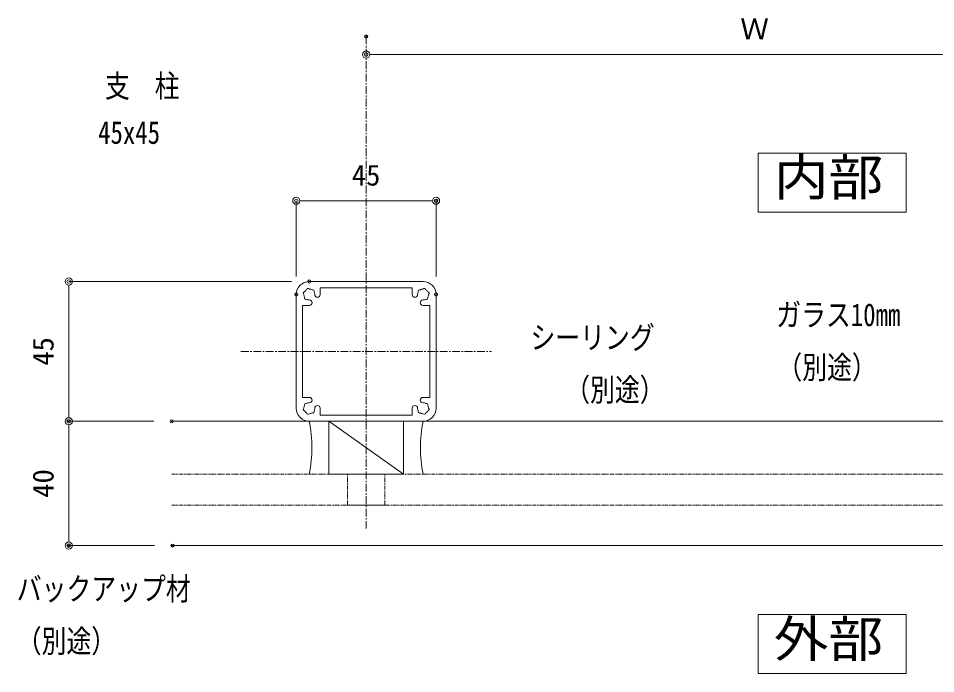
# Model space of a CAD drawing. Units: millimetres, scale not verified. Extents: x -1682 to 1682, y -1188 to 1188.
# Drawn here: x 501 to 1092, y -46 to 376 of the extents above; entities that cross this region are included whole.
import ezdxf
from ezdxf.enums import TextEntityAlignment as Align

# ---------------------------------------------------------------- set-up
doc = ezdxf.new("R2010")
doc.units = ezdxf.units.MM
doc.header["$LTSCALE"] = 4
doc.header["$PDMODE"] = 32
doc.header["$PDSIZE"] = 2
doc.linetypes.add('USER1', pattern=[2, 1.25, -0.25, 0.25, -0.25])
doc.linetypes.add('USER2', pattern=[1.25, 0.625, -0.125, 0.125, -0.125, 0.125, -0.125])
for name, color, linetype, lineweight in [('0-0_0', 7, 'Continuous', 18), ('0-1_DEFPOINTS', 7, 'Continuous', 18), ('0-3_MOJI', 7, 'Continuous', 18), ('0-8_3中心線', 2, 'USER1', 18), ('0-A_1手摺寸法', 7, 'Continuous', 18), ('0-C_P4-12', 7, 'Continuous', 18), ('0-D_2a', 1, 'USER2', 18), ('0-E_4アルミ', 6, 'Continuous', 18)]:
    doc.layers.add(name, color=color, linetype=linetype, lineweight=lineweight)
doc.styles.add('ＭＳ ゴシック', font='')
doc.styles.get('ＭＳ ゴシック').set_extended_font_data('MS Gothic')

# ---------------------------------------------------------------- blocks, each defined once
blk = doc.blocks.new('_ORIGIN2')
at = {"layer": '0-0_0'}
blk.add_line((-0.5, 0), (-1, 0), dxfattribs=at)
for radius in [0.5, 0.25]:
    blk.add_circle((0, 0), radius, dxfattribs=at)
blk = doc.blocks.new('D21')
at = {"layer": '0-1_DEFPOINTS'}
for p in [(4535.372, 1408.446), (5035.372, 1408.446), (5035.372, 1396.791)]:
    blk.add_point(p, dxfattribs=at)
at = {"layer": '0-A_1手摺寸法'}
for p, q in [((4535.372, 1396.946), (4535.372, 1396.791)), ((4539.972, 1396.791), (5030.772, 1396.791)), ((5035.372, 1396.946), (5035.372, 1396.791))]:
    blk.add_line(p, q, dxfattribs=at)
at = {"layer": '0-A_1手摺寸法', "xscale": 4.6, "yscale": 4.6, "rotation": 180}
blk.add_blockref('_ORIGIN2', (4535.372, 1396.791), dxfattribs=at)
at = {"layer": '0-A_1手摺寸法', "xscale": 4.6, "yscale": 4.6}
blk.add_blockref('_ORIGIN2', (5035.372, 1396.791), dxfattribs=at)
at = {"layer": '0-A_1手摺寸法', "style": 'ＭＳ ゴシック'}
blk.add_text('Ｗ', height=13.49, dxfattribs=at).set_placement((4776.172, 1402.541), align=Align.BOTTOM_LEFT)
blk = doc.blocks.new('D29')
at = {"layer": '0-1_DEFPOINTS'}
for p in [(4498.772, 1250.718), (4343.937, 1160.718), (4410.167, 1160.718)]:
    blk.add_point(p, dxfattribs=at)
at = {"layer": '0-A_1手摺寸法'}
for p, q in [((4487.272, 1250.718), (4343.937, 1250.718)), ((4343.937, 1246.118), (4343.937, 1165.318)), ((4398.667, 1160.718), (4343.937, 1160.718))]:
    blk.add_line(p, q, dxfattribs=at)
at = {"layer": '0-A_1手摺寸法', "xscale": 4.6, "yscale": 4.6}
for p, rotation in [((4343.937, 1250.718), 90), ((4343.937, 1160.718), 270)]:
    blk.add_blockref('_ORIGIN2', p, dxfattribs=dict(at, rotation=rotation))
at = {"layer": '0-A_1手摺寸法', "style": 'ＭＳ ゴシック'}
blk.add_text('45', height=13.49, rotation=90, dxfattribs=at).set_placement((4338.187, 1196.518), align=Align.BOTTOM_LEFT)
blk = doc.blocks.new('D30')
at = {"layer": '0-1_DEFPOINTS'}
for p in [(4410.167, 1160.718), (4343.937, 1080.718), (4410.667, 1080.718)]:
    blk.add_point(p, dxfattribs=at)
at = {"layer": '0-A_1手摺寸法'}
for p, q in [((4398.667, 1160.718), (4343.937, 1160.718)), ((4343.937, 1156.118), (4343.937, 1085.318)), ((4399.167, 1080.718), (4343.937, 1080.718))]:
    blk.add_line(p, q, dxfattribs=at)
at = {"layer": '0-A_1手摺寸法', "xscale": 4.6, "yscale": 4.6}
for p, rotation in [((4343.937, 1160.718), 90), ((4343.937, 1080.718), 270)]:
    blk.add_blockref('_ORIGIN2', p, dxfattribs=dict(at, rotation=rotation))
at = {"layer": '0-A_1手摺寸法', "style": 'ＭＳ ゴシック'}
blk.add_text('40', height=13.49, rotation=90, dxfattribs=at).set_placement((4338.187, 1111.518), align=Align.BOTTOM_LEFT)
blk = doc.blocks.new('D35')
at = {"layer": '0-1_DEFPOINTS'}
for p in [(4580.372, 1302.653), (4490.372, 1242.318), (4580.372, 1242.318)]:
    blk.add_point(p, dxfattribs=at)
at = {"layer": '0-A_1手摺寸法'}
for p, q in [((4490.372, 1253.818), (4490.372, 1302.653)), ((4494.972, 1302.653), (4575.772, 1302.653)), ((4580.372, 1253.818), (4580.372, 1302.653))]:
    blk.add_line(p, q, dxfattribs=at)
at = {"layer": '0-A_1手摺寸法', "xscale": 4.6, "yscale": 4.6, "rotation": 180}
blk.add_blockref('_ORIGIN2', (4490.372, 1302.653), dxfattribs=at)
at = {"layer": '0-A_1手摺寸法', "xscale": 4.6, "yscale": 4.6}
blk.add_blockref('_ORIGIN2', (4580.372, 1302.653), dxfattribs=at)
at = {"layer": '0-A_1手摺寸法', "style": 'ＭＳ ゴシック'}
blk.add_text('45', height=13.49, dxfattribs=at).set_placement((4526.172, 1308.403), align=Align.BOTTOM_LEFT)

msp = doc.modelspace()

# ---------------------------------------------------------------- linework, layer by layer
at = {"layer": '0-8_3中心線'}
for p, q in [((724.939, 363.931), (724.939, 47.082)), ((644.326, 161.203), (805.553, 161.203))]:
    msp.add_line(p, q, dxfattribs=at)
at = {"layer": '0-A_1手摺寸法', "color": 3}
for p, q in [((700.939, 116.203), (748.939, 82.203)), ((1484.939, 116.203), (1014.939, 116.203)), ((712.939, 62.203), (736.939, 62.203)), ((1484.939, 36.203), (1014.939, 36.203))]:
    msp.add_line(p, q, dxfattribs=at)
for points in [[(599.735, 116.203), (724.939, 116.203), (1014.939, 116.203)], [(599.735, 36.203), (724.939, 36.203), (1014.939, 36.203)]]:
    msp.add_lwpolyline(points, dxfattribs=at)
msp.add_lwpolyline([(700.939, 116.203), (748.939, 116.203), (748.939, 82.203), (700.939, 82.203)], close=True, dxfattribs=at)
for centre, start, end in [((602.766, 99.203), 348.76395, 11.23605), ((847.113, 99.203), 168.76395, 191.23605)]:
    msp.add_arc(centre, 87.246, start, end, dxfattribs=at)
at = {"layer": '0-C_P4-12'}
for p, q in [((977.277, 288.879), (977.277, 250.868)), ((977.277, -8.25), (977.277, -46.26))]:
    msp.add_line(p, q, dxfattribs=at)
for points in [[(977.277, 250.869), (1072.602, 250.869), (1072.602, 288.879), (977.277, 288.879)], [(977.277, -46.26), (1072.602, -46.26), (1072.602, -8.25), (977.277, -8.25)]]:
    msp.add_lwpolyline(points, dxfattribs=at)
at = {"layer": '0-D_2a'}
for p, q in [((599.735, 82.203), (712.939, 82.203)), ((736.939, 62.203), (736.939, 82.203)), ((736.939, 82.203), (1446.939, 82.203))]:
    msp.add_line(p, q, dxfattribs=at)
for points in [[(599.735, 62.203), (712.939, 62.203), (712.939, 82.203)], [(736.939, 62.203), (1446.939, 62.203), (1446.939, 82.203)]]:
    msp.add_lwpolyline(points, dxfattribs=at)
at = {"layer": '0-E_4アルミ'}
for p, q in [((761.539, 206.203), (688.339, 206.203)), ((754.539, 202.203), (695.339, 202.203)), ((695.339, 202.203), (695.339, 197.803)), ((754.539, 202.203), (754.539, 197.803)), ((679.939, 197.803), (679.939, 124.603)), ((769.939, 197.803), (769.939, 124.603)), ((683.939, 190.803), (683.939, 131.603)), ((688.339, 190.803), (683.939, 190.803)), ((761.539, 190.803), (765.939, 190.803)), ((765.939, 190.803), (765.939, 131.603)), ((688.339, 131.603), (683.939, 131.603)), ((761.539, 131.603), (765.939, 131.603)), ((695.339, 120.203), (695.339, 124.603)), ((754.539, 120.203), (754.539, 124.603)), ((754.539, 120.203), (695.339, 120.203)), ((761.539, 116.203), (688.339, 116.203))]:
    msp.add_line(p, q, dxfattribs=at)
for centre, radius, start, end in [((688.339, 197.803), 8.4, 90, 180), ((688.339, 197.803), 3.5, 120.35889, 135), ((687.563, 200.701), 1, 105, 172.97569), ((687.563, 200.701), 1, 37.02431, 105), ((688.339, 197.803), 3.5, 75, 89.64111), ((688.339, 197.803), 3.5, 60.35889, 75), ((690.461, 199.924), 1, 45, 112.97569), ((759.418, 199.924), 1, 67.02431, 135), ((761.539, 197.803), 3.5, 105, 119.64111), ((761.539, 197.803), 3.5, 90.35889, 105), ((762.316, 200.701), 1, 75, 142.97569), ((761.539, 197.803), 8.4, 0, 90), ((762.316, 200.701), 1, 7.02431, 75), ((761.539, 197.803), 3.5, 45, 59.64111), ((685.442, 198.579), 1, 165, 232.97569), ((685.442, 198.579), 1, 97.02431, 165), ((688.339, 197.803), 3.5, 180.35889, 195), ((688.339, 197.803), 3.5, 195, 209.64111), ((686.218, 195.682), 1, 157.02431, 225), ((688.339, 197.803), 3.5, 135, 149.64111), ((686.218, 195.682), 1, 225, 292.97569), ((690.461, 199.924), 1, 337.02431, 45), ((688.339, 197.803), 3.5, 15, 29.64111), ((688.339, 197.803), 3.5, 0.35889, 15), ((693.589, 197.803), 1.75, 180, 0), ((756.289, 197.803), 1.75, 180, 360), ((761.539, 197.803), 3.5, 165, 179.64111), ((761.539, 197.803), 3.5, 150.35889, 165), ((759.418, 199.924), 1, 135, 202.97569), ((763.661, 195.682), 1, 247.02431, 315), ((761.539, 197.803), 3.5, 30.35889, 45), ((763.661, 195.682), 1, 315, 22.97569), ((764.437, 198.579), 1, 15, 82.97569), ((761.539, 197.803), 3.5, 330.35889, 345), ((761.539, 197.803), 3.5, 345, 359.64111), ((764.437, 198.579), 1, 307.02431, 15), ((688.339, 197.803), 3.5, 240.35889, 255), ((688.339, 197.803), 3.5, 255, 270), ((688.339, 192.553), 1.75, 270, 90), ((761.539, 192.553), 1.75, 90, 270), ((761.539, 197.803), 3.5, 270, 285), ((761.539, 197.803), 3.5, 285, 299.64111), ((688.339, 129.853), 1.75, 270, 90), ((761.539, 129.853), 1.75, 90, 270), ((688.339, 124.603), 8.4, 180, 270), ((685.442, 123.827), 1, 127.02431, 195), ((688.339, 124.603), 3.5, 165, 179.64111), ((688.339, 124.603), 3.5, 150.35889, 165), ((686.218, 126.724), 1, 135, 202.97569), ((686.218, 126.724), 1, 67.02431, 135), ((688.339, 124.603), 3.5, 105, 119.64111), ((688.339, 124.603), 3.5, 90, 105), ((688.339, 124.603), 3.5, 345, 359.64111), ((693.589, 124.603), 1.75, 360, 180), ((756.289, 124.603), 1.75, 0, 180), ((761.539, 124.603), 3.5, 180.35889, 195), ((761.539, 124.603), 3.5, 75, 90), ((761.539, 124.603), 8.4, 270, 360), ((761.539, 124.603), 3.5, 60.35889, 75), ((763.661, 126.724), 1, 45, 112.97569), ((763.661, 126.724), 1, 337.02431, 45), ((761.539, 124.603), 3.5, 15, 29.64111), ((761.539, 124.603), 3.5, 0.35889, 15), ((764.437, 123.827), 1, 345, 52.97569), ((685.442, 123.827), 1, 195, 262.97569), ((688.339, 124.603), 3.5, 210.35889, 225), ((688.339, 124.603), 3.5, 225, 239.64111), ((687.563, 121.705), 1, 187.02431, 255), ((687.563, 121.705), 1, 255, 322.97569), ((688.339, 124.603), 3.5, 270.35889, 285), ((688.339, 124.603), 3.5, 285, 299.64111), ((690.461, 122.482), 1, 247.02431, 315), ((690.461, 122.482), 1, 315, 22.97569), ((688.339, 124.603), 3.5, 330.35889, 345), ((761.539, 124.603), 3.5, 195, 209.64111), ((759.418, 122.482), 1, 157.02431, 225), ((759.418, 122.482), 1, 225, 292.97569), ((761.539, 124.603), 3.5, 240.35889, 255), ((761.539, 124.603), 3.5, 255, 269.64111), ((762.316, 121.705), 1, 217.02431, 285), ((762.316, 121.705), 1, 285, 352.97569), ((761.539, 124.603), 3.5, 300.35889, 315), ((761.539, 124.603), 3.5, 315, 329.64111), ((764.437, 123.827), 1, 277.02431, 345)]:
    msp.add_arc(centre, radius, start, end, dxfattribs=at)

# ---------------------------------------------------------------- block references
at = {"layer": '0-A_1手摺寸法'}
for name in ['D21', 'D35', 'D29', 'D30']:
    msp.add_blockref(name, (-3810.432, -1044.515), dxfattribs=at)

# ---------------------------------------------------------------- texts
at = {"layer": '0-3_MOJI', "style": 'ＭＳ ゴシック', "width": 0.8}
for s, p in [('支\u3000柱', (556.816, 320.342)), ('45x45', (552.383, 290.41)), ('ガラス10mm', (988.898, 173.05)), ('シーリング', (830.672, 158.435)), ('（別途）', (989.609, 139.217)), ('（別途）', (853.072, 124.759)), ('バックアップ材', (500.015, -3.34)), ('（別途）', (500.015, -37.016))]:
    msp.add_text(s, height=14.66, dxfattribs=at).set_placement(p, align=Align.BOTTOM_LEFT)
at = {"layer": '0-C_P4-12', "style": 'ＭＳ ゴシック', "width": 1.1}
for s, p in [('内部', (987.336, 254.501)), ('外部', (987.336, -42.627))]:
    msp.add_text(s, height=23.46, dxfattribs=at).set_placement(p, align=Align.BOTTOM_LEFT)

doc.saveas('drawing.dxf')
